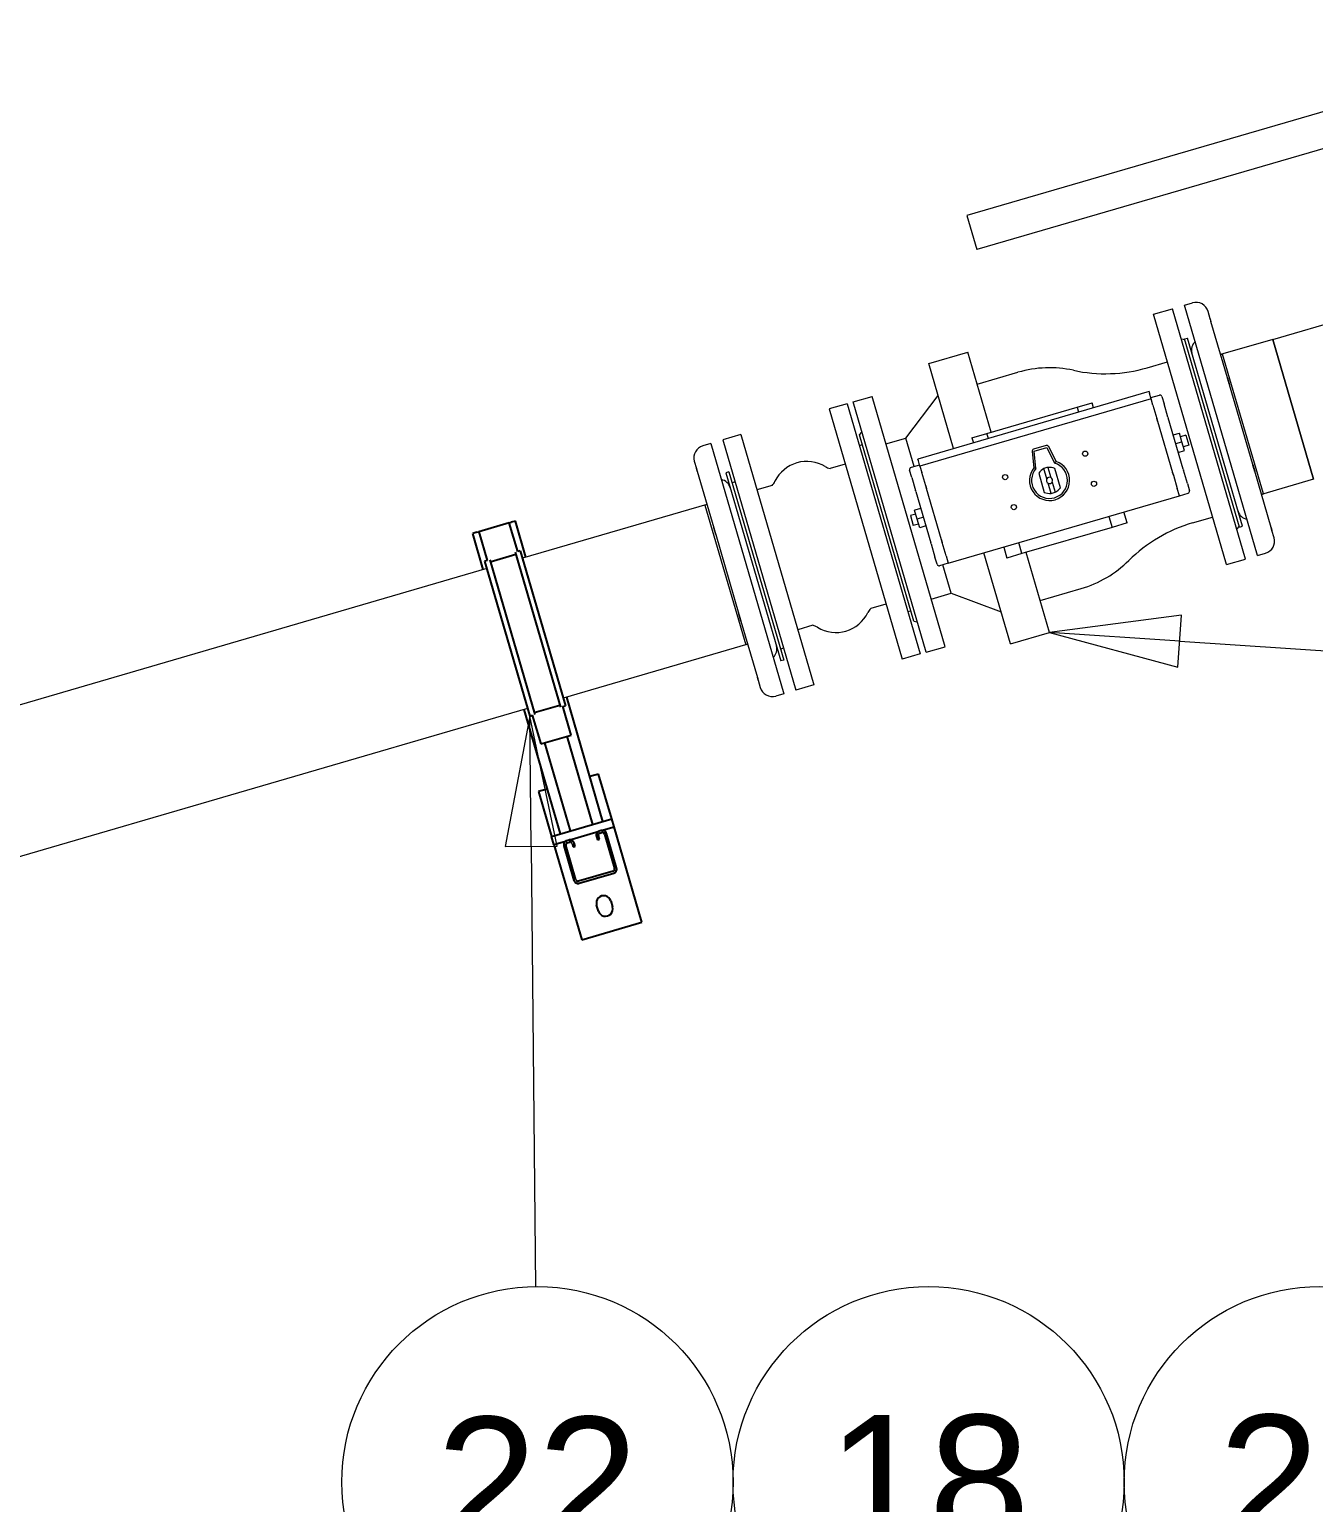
# Model space of a CAD drawing. Header units: millimetres. Extents: x 0 to 157650, y 0 to 89100.
# Drawn here: x 140791 to 144484, y 60431 to 64668 of the extents above; entities that cross this region are included whole.
import ezdxf

# ---------------------------------------------------------------- set-up
doc = ezdxf.new("R2010")
doc.units = ezdxf.units.MM
doc.header["$LTSCALE"] = 150
doc.layers.add('P_Biomass (BM)', color=150, linetype='Continuous', lineweight=18, true_color=0x007fff)
doc.layers.add('Symbol', color=7, linetype='Continuous', lineweight=18)
doc.layers.add('Visible', color=7, linetype='Continuous', lineweight=25)
doc.styles.add('Note Text', font='arial.ttf')

# ---------------------------------------------------------------- blocks, each defined once
blk = doc.blocks.new('Balloon40')
at = {"layer": 'Symbol'}
for p, q in [((948.1996818632955, 417.953773131482), (947.7244189800629, 415.4489527403518)), ((948.2243945507892, 415.4538952778506), (948.1996818632955, 417.953773131482)), ((948.7243701215154, 415.4588378153493), (948.1996818632955, 417.953773131482)), ((947.7244189800629, 415.4489527403518), (948.7243701215154, 415.4588378153493)), ((948.2243945507892, 415.4538952778506), (948.3078681980332, 407.0098957266313))]:
    blk.add_line(p, q, dxfattribs=at)
at = {"layer": 'Symbol', "flags": 128}
blk.add_lwpolyline([(948.724365234375, 415.4588317871094), (948.1996917724609, 417.9537582397461), (947.7244567871094, 415.4489517211914), (948.724365234375, 415.4588317871094)], dxfattribs=at)
at = {"layer": 'Symbol'}
for centre in [(948.3449070065893, 403.2631362024904), (955.8449070065893, 403.2631362024904), (963.3449070065893, 403.2631362024904)]:
    blk.add_circle(centre, 3.75, dxfattribs=at)
blk.add_solid([(948.724365234375, 415.4588317871094), (948.1996917724609, 417.9537582397461), (947.7244567871094, 415.4489517211914), (948.724365234375, 415.4588317871094)], dxfattribs=at)
at = {"layer": 'Symbol', "char_height": 2.5, "attachment_point": 5, "style": 'Note Text'}
for s, insert in [('22', (948.3449070065893, 403.2631362024904)), ('18', (955.8449070065893, 403.2840965669812)), ('20', (963.3449070065893, 403.2840965669812))]:
    blk.add_mtext(s, dxfattribs=dict(at, insert=insert))
blk = doc.blocks.new('Balloon54')
at = {"layer": 'Symbol'}
for p, q in [((960.6923979293513, 419.8887969785613), (958.1647496171745, 419.5556393432743)), ((960.6261009958326, 418.8909970403944), (960.6923979293513, 419.8887969785613)), ((960.6592494625919, 419.3898970094779), (958.1647496171745, 419.5556393432743)), ((958.1647496171745, 419.5556393432743), (960.6261009958326, 418.8909970403944)), ((960.6592494625919, 419.3898970094779), (1001.848970635575, 416.6531237327922))]:
    blk.add_line(p, q, dxfattribs=at)
at = {"layer": 'Symbol', "flags": 128}
blk.add_lwpolyline([(960.6923675537109, 419.888801574707), (958.1647491455078, 419.5556259155273), (960.6260681152344, 418.8909912109375), (960.6923675537109, 419.888801574707)], dxfattribs=at)
at = {"layer": 'Symbol'}
blk.add_solid([(960.6923675537109, 419.888801574707), (958.1647491455078, 419.5556259155273), (960.6260681152344, 418.8909912109375), (960.6923675537109, 419.888801574707)], dxfattribs=at)

msp = doc.modelspace()

# ---------------------------------------------------------------- linework, layer by layer
at = {"layer": 'P_Biomass (BM)'}
for p, q in [((145321.830939062, 64667.90127878325), (143486.6443333882, 64132.65826193754)), ((145350.3899682127, 64569.98099562414), (143515.2033625389, 64034.73797877844)), ((143486.6443333882, 64132.65826193758), (143515.2033625389, 64034.73797877844)), ((144366.3667999263, 63776.26753971982), (145080.6088653223, 63984.58045823104)), ((144023.4015168956, 63848.5829401223), (144078.1216751316, 63864.54239758886)), ((144288.114536534, 63144.54031553627), (144078.1216751316, 63864.54239758882)), ((144112.6817750705, 63874.62205493458), (144135.7218416962, 63881.34182649946)), ((144322.674636473, 63154.61997288209), (144112.6817750705, 63874.62205493456)), ((144186.4513714529, 63835.9813938506), (144180.361598982, 63856.86138390825)), ((144233.394378298, 63128.58085806967), (144023.4015168956, 63848.58294012222)), ((144186.4513714529, 63835.9813938506), (144188.814891568, 63827.87759740489)), ((144236.1215037498, 63665.67751575328), (144188.814891568, 63827.87759740487)), ((144113.6407863757, 63774.90204542292), (144103.5458881703, 63777.37045183678)), ((144112.8008149299, 63777.7820537522), (144121.4408399145, 63780.30196808901)), ((144270.7154467045, 63236.34048804872), (144112.8008149299, 63777.78205375224)), ((144279.3554716891, 63238.86040238555), (144121.4408399145, 63780.30196808908)), ((144366.3667979138, 63776.26754661041), (144216.6063648501, 63732.58903143756)), ((144366.3667979137, 63776.26754661043), (144483.7108088707, 63373.93038316102)), ((144483.7108108779, 63373.93037626879), (144366.3667999262, 63776.26753971977)), ((143377.2001130053, 63706.98934701121), (143489.5204378054, 63739.74823338998)), ((143556.7181534541, 63509.34756713323), (143489.5204378054, 63739.74823338998)), ((144216.6063668593, 63732.58902454867), (144222.3663835159, 63734.26896743994)), ((144339.7103944675, 63331.9318039889), (144222.3663835159, 63734.26896743987)), ((143448.597685882, 63462.18863911332), (143377.2001130052, 63706.98934701119)), ((144005.6999939979, 63694.98311562009), (144063.3001605622, 63711.7825445323)), ((143516.399524065, 63647.58796688734), (143633.7598634395, 63681.81680329592)), ((144236.1215037498, 63665.6775157533), (144241.8275460667, 63646.1132204671)), ((144308.7291986044, 63416.72766517646), (144241.8275460667, 63646.11322046712)), ((143159.3990184326, 63596.59150643928), (143214.1191766686, 63612.55096390584)), ((143424.112038071, 62892.54888185328), (143214.1191766685, 63612.55096390583)), ((143311.6179868992, 63492.54999722807), (143404.0791992647, 63614.82908050846)), ((144010.6313111321, 63626.10906672406), (143345.9253889812, 63432.24365707729)), ((144016.5230580419, 63605.9080464908), (143351.8171358911, 63412.04263684404)), ((144010.631311132, 63626.10906672408), (144012.1648373528, 63620.85106859758)), ((144016.5230580419, 63605.9080464908), (144012.1648373528, 63620.8510685976)), ((144015.6711398057, 63608.8290167548), (144040.4392114283, 63616.05277118707)), ((144021.9112033289, 63587.43372408221), (144016.5230580419, 63605.90804649078)), ((144021.9112033289, 63587.43372408221), (144016.5230580419, 63605.90804649079)), ((144047.8791709759, 63611.97269742185), (144053.9329639462, 63591.21607020218)), ((143142.1189684633, 63591.5516777656), (143090.2788185555, 63576.43219174464)), ((143090.2788185556, 63576.43219174464), (143300.2716799581, 62856.43010969213)), ((143142.1189684634, 63591.55167776563), (143352.1118298659, 62871.54959571312)), ((143369.391879835, 62876.58942438669), (143159.3990184325, 63596.59150643923)), ((143544.4781180591, 63505.77768848931), (143803.678867598, 63581.3751185942)), ((143803.6788675981, 63581.37511859422), (143846.8789925214, 63593.97469027843)), ((143803.678867598, 63581.3751185942), (143807.8787248261, 63566.97507695312)), ((143851.0788497494, 63579.57464863735), (143846.8789925213, 63593.97469027842)), ((144021.9112033289, 63587.43372408219), (144033.0270626804, 63549.32080051244)), ((144021.9112033289, 63587.43372408219), (144033.0270626804, 63549.32080051244)), ((144065.0488232977, 63553.10314663246), (144053.9329639463, 63591.21607020221)), ((144033.0270626803, 63549.32080051248), (144035.2675711878, 63541.63877370722)), ((144035.2675711878, 63541.63877370722), (144033.0270626803, 63549.32080051248)), ((144035.2675711878, 63541.63877370722), (144078.3919100935, 63393.77844363781)), ((144035.2675711878, 63541.63877370722), (144078.3919100935, 63393.77844363781)), ((144065.0488232976, 63553.10314663244), (144065.7956594668, 63550.54247103069)), ((144108.9199983724, 63402.68214096127), (144065.7956594668, 63550.54247103069)), ((142750.4378358144, 63477.31556120461), (142727.3977691887, 63470.59578963974)), ((142750.4378358144, 63477.31556120461), (142960.4306972169, 62757.31347915217)), ((142836.838085673, 63502.51470453095), (142784.9979357652, 63487.39521850999)), ((142784.9979357653, 63487.39521850997), (142994.9907971678, 62767.39313645746)), ((142836.8380856731, 63502.51470453096), (143046.8309470756, 62782.51262247845)), ((143186.0377941635, 63473.1112423176), (143177.3977691789, 63470.59132798079)), ((143177.6380797075, 63501.91132559977), (143184.8232314714, 63509.41956068725)), ((143333.8727685908, 62966.22977655258), (143177.6380797074, 63501.91132559967)), ((143254.017820335, 63475.75056831585), (143311.6179868992, 63492.54999722807)), ((143335.557173099, 63410.46975987413), (143311.6179868992, 63492.54999722804)), ((143501.2779931363, 63493.17811680525), (143544.4781180592, 63505.77768848936)), ((143501.2779931363, 63493.17811680525), (143505.4778503643, 63478.77807516424)), ((143548.6779752872, 63491.37764684821), (143544.4781180591, 63505.77768848929)), ((144080.0500773429, 63501.66837845142), (144097.9061289777, 63506.87620141417)), ((144087.3578289197, 63476.61230599599), (144105.2138805545, 63481.82012895874)), ((144105.2138805545, 63481.82012895872), (144097.9061289777, 63506.87620141415)), ((144116.278067466, 63500.6720192616), (144101.0140233265, 63496.22017059986)), ((144112.5216321313, 63456.76405650331), (144105.2138805545, 63481.82012895874)), ((144124.6777819221, 63471.87193597942), (144109.4137377826, 63467.42008731767)), ((144116.278067466, 63500.67201926153), (144124.6777819221, 63471.87193597944)), ((143347.4589152019, 63426.98565895083), (143345.9253889812, 63432.24365707733)), ((143674.2496702056, 63454.10566788651), (143679.2980831101, 63406.7473909829)), ((143714.9795195397, 63471.13067363788), (143678.5359241803, 63460.50168372233)), ((143680.2158670716, 63454.74166706586), (143716.6594624309, 63465.3706569814)), ((143685.5336365018, 63404.85660378844), (143680.2158670716, 63454.74166706587)), ((143716.6594624309, 63465.37065698141), (143738.9928384858, 63420.44829591368)), ((143743.2342679963, 63425.39475707542), (143722.0321257535, 63468.04170337228)), ((144094.6655804965, 63451.5562335406), (144112.5216321314, 63456.76405650335)), ((142702.9173265975, 63425.95603235389), (142709.0070990736, 63405.07604227847)), ((142711.3706191896, 63396.9722458297), (142709.0070990736, 63405.07604227847)), ((142711.3706191896, 63396.9722458297), (142758.6772313787, 63234.77216415295)), ((142802.3970255942, 63395.59504599919), (142793.7570006095, 63393.07513166239)), ((142793.7570006095, 63393.07513166241), (142951.6716323842, 62851.63356595889)), ((142802.3970255942, 63395.59504599924), (142960.3116573688, 62854.15348029572)), ((143136.6032417755, 63417.59973931974), (143093.2027481154, 63404.94172890894)), ((143328.1708652373, 63379.54326590851), (143322.117072267, 63400.29989312818)), ((143350.9652176549, 63414.96360710808), (143326.1971460323, 63407.73985267581)), ((143351.817135891, 63412.04263684402), (143347.4589152019, 63426.98565895082)), ((143351.817135891, 63412.04263684404), (143357.2052811781, 63393.56831443547)), ((143351.8171358911, 63412.04263684401), (143357.2052811781, 63393.56831443547)), ((143368.3211405296, 63355.45539086574), (143357.2052811781, 63393.56831443544)), ((143368.3211405296, 63355.45539086574), (143357.2052811781, 63393.56831443544)), ((143693.3690506563, 63391.71770897978), (143709.5043752227, 63336.39455558871)), ((143716.8385296572, 63375.53585535556), (143708.3523865897, 63404.63227623564)), ((143719.8724199026, 63407.99216201805), (143728.3585629701, 63378.89574113799)), ((143755.584508474, 63349.83409871846), (143739.4491839076, 63405.15725210952)), ((144078.3919100934, 63393.77844363781), (144080.6324186008, 63386.09641683254)), ((144080.6324186008, 63386.09641683254), (144078.3919100934, 63393.77844363781)), ((144108.9199983724, 63402.68214096127), (144109.6668345415, 63400.12146535952)), ((144120.782693893, 63362.00854178972), (144109.6668345415, 63400.12146535947)), ((144308.7291986044, 63416.72766517648), (144314.4352409213, 63397.16336989026)), ((144361.7418531035, 63234.96328823728), (144314.4352409214, 63397.16336989023)), ((142820.2767364809, 63366.43486872518), (142811.6367114962, 63363.91495438837)), ((142926.5630025441, 63356.34026251057), (142883.1625088939, 63343.68225210267)), ((143328.1708652374, 63379.54326590851), (143339.2867245888, 63341.43034233875)), ((143370.5616490369, 63347.77336406048), (143368.3211405295, 63355.45539086574)), ((143368.3211405295, 63355.45539086574), (143370.5616490369, 63347.77336406048)), ((143413.6859879425, 63199.91303399105), (143370.5616490369, 63347.77336406046)), ((143413.6859879425, 63199.91303399105), (143370.5616490369, 63347.77336406046)), ((143729.0811392278, 63333.55964568018), (143720.5949961603, 63362.65606656025)), ((143732.1150294731, 63366.0159523427), (143740.6011725406, 63336.91953146263)), ((144080.6324186008, 63386.09641683252), (144091.7482779523, 63347.98349326283)), ((144080.6324186008, 63386.09641683252), (144091.7482779523, 63347.98349326283)), ((144097.9883414755, 63326.58820059022), (144091.7482779522, 63347.98349326281)), ((144097.9883414755, 63326.58820059022), (144091.7482779522, 63347.98349326281)), ((144120.782693893, 63362.00854178978), (144126.8364868633, 63341.2519145701)), ((144483.7108088707, 63373.93038316104), (144333.9503758017, 63330.2518679866)), ((143340.0335607579, 63338.86966673701), (143339.2867245887, 63341.43034233877)), ((143340.0335607579, 63338.86966673701), (143383.1578996635, 63191.0093366676)), ((143433.2824193247, 63132.7227909435), (144097.9883414755, 63326.58820059027)), ((144097.9883414755, 63326.58820059018), (144122.7564130982, 63333.81195502245)), ((144333.9503778111, 63330.25186109767), (144339.7103944675, 63331.93180398893)), ((142739.1620924839, 63301.68367982023), (142208.5205580105, 63146.91894095889)), ((142739.1620944876, 63301.68367295032), (142733.4020778311, 63300.003730059)), ((142733.4020778311, 63300.00373005906), (142850.7460887828, 62897.66656660809)), ((143339.5398213477, 63274.13172038057), (143324.2757772082, 63269.67987171884)), ((143324.2757772082, 63269.67987171884), (143332.6754916643, 63240.87978843675)), ((143354.2879786339, 63289.99557415772), (143336.431926999, 63284.78775119497)), ((143343.7396785759, 63259.73167873952), (143336.4319269991, 63284.78775119495)), ((143361.5957302107, 63264.93950170229), (143343.7396785758, 63259.73167873955)), ((143351.0474301527, 63234.67560628412), (143343.7396785759, 63259.73167873955)), ((143895.2357551695, 63267.45421081932), (143904.4754410712, 63235.77411920898)), ((143947.6755659946, 63248.37369089315), (143938.4358800928, 63280.05378250355)), ((144135.8955680674, 63248.58182474751), (144193.4957346316, 63265.38125365973)), ((142764.383273696, 63215.20786886555), (142758.6772313787, 63234.77216415293)), ((143347.9395358038, 63245.33163709839), (143332.6754916643, 63240.87978843665)), ((143368.9034817874, 63239.88342924682), (143351.0474301526, 63234.67560628406)), ((143904.4754410712, 63235.77411920895), (143645.2746915323, 63160.17668910405)), ((143947.6755659946, 63248.37369089315), (143904.4754410713, 63235.77411920895)), ((144269.8754752591, 63239.22049637585), (144262.6903234952, 63231.71226128837)), ((144270.7154467045, 63236.34048804879), (144279.3554716891, 63238.86040238559)), ((144361.7418531036, 63234.96328823723), (144364.1053732187, 63226.8594917914)), ((144370.1951456899, 63205.97950173281), (144364.1053732187, 63226.85949179139)), ((142764.383273696, 63215.20786886554), (142831.2849262337, 62985.82231357488)), ((143383.9047358326, 63188.44866106584), (143383.1578996635, 63191.0093366676)), ((143383.9047358327, 63188.44866106586), (143395.0205951841, 63150.33573749611)), ((143415.92649645, 63192.23100718581), (143413.6859879425, 63199.91303399107)), ((143413.6859879425, 63199.91303399107), (143415.92649645, 63192.23100718581)), ((143427.0423558014, 63154.11808361601), (143415.9264964499, 63192.23100718576)), ((143427.0423558014, 63154.11808361601), (143415.9264964499, 63192.23100718576)), ((143592.8348807076, 63179.25720903031), (143602.0745666093, 63147.57711741996)), ((143645.2746915323, 63160.17668910407), (143636.0350056306, 63191.85678071441)), ((143401.0743881544, 63129.57911027643), (143395.0205951841, 63150.33573749611)), ((143433.2824193247, 63132.7227909435), (143408.5143477021, 63125.49903651125)), ((143427.0423558014, 63154.11808361608), (143433.2824193246, 63132.72279094348)), ((143427.0423558014, 63154.11808361608), (143433.2824193246, 63132.72279094348)), ((143612.3921177759, 62900.58701511233), (143535.9547162254, 63162.66777297952)), ((143645.2746915324, 63160.17668910408), (143602.0745666094, 63147.57711741998)), ((143724.7124425762, 62933.34590149112), (143657.5147269274, 63163.74656774794)), ((144233.3943782981, 63128.58085806973), (144288.1145365341, 63144.54031553629)), ((144322.6746364729, 63154.61997288213), (144345.7147030986, 63161.339744447)), ((142106.2802623594, 63117.0999546384), (140605.7989103834, 62679.47570263684)), ((143441.8135609687, 63046.14870635546), (143417.8743747688, 63128.2289437095)), ((143697.8333563166, 63025.5061679939), (143815.1936956912, 63059.73500440249)), ((143253.9472527273, 63015.26257586883), (143210.5467822597, 63002.60457222228)), ((143384.2133944045, 63029.34927744327), (143441.8135609688, 63046.14870635549)), ((143441.8135609687, 63046.14870635549), (143585.5130315164, 62992.74728161513)), ((142836.9909685503, 62966.25801828989), (142831.2849262337, 62985.82231357481)), ((142836.9909685503, 62966.25801828991), (142884.2975807251, 62804.05793666213)), ((143325.4730541348, 62995.02985983474), (143316.8330291501, 62992.50994549794)), ((143333.8727685909, 62966.22977655267), (143343.9676667963, 62963.7613701388)), ((143043.9069903231, 62954.00309230125), (143000.5065198457, 62941.34508865176)), ((143612.392117776, 62900.5870151124), (143724.7124425762, 62933.34590149119)), ((142856.5061034356, 62899.34651636941), (142325.8645689674, 62744.58177750952)), ((142856.5061054393, 62899.34650949932), (142850.7460887827, 62897.666566608)), ((142959.7119964521, 62888.3534862423), (142951.0719714675, 62885.83357190548)), ((143369.391879835, 62876.58942438674), (143424.1120380711, 62892.5488818533)), ((142960.3116573688, 62854.15348029578), (142951.6716323842, 62851.63356595898)), ((143352.1118298658, 62871.54959571311), (143300.271679958, 62856.43010969216)), ((142886.6611008394, 62795.95414021928), (142884.2975807252, 62804.05793666211)), ((142886.6611008394, 62795.95414021928), (142892.7508733054, 62775.07415017847)), ((142960.4306972169, 62757.31347915217), (142937.3906305913, 62750.5937075873)), ((143046.8309470755, 62782.51262247845), (142994.9907971677, 62767.39313645749)), ((142223.6242733163, 62714.76279118903), (140665.6682189321, 62260.37570263678))]:
    msp.add_line(p, q, dxfattribs=at)
for centre in [(143827.0775410094, 63447.57488659669), (143596.6768747526, 63380.3771709479), (143852.2766843777, 63361.17463675039), (143621.8760181209, 63293.9769211016)]:
    msp.add_circle(centre, 7.49999999999994, dxfattribs=at)
for centre, radius, start, end in [((144145.8014990434, 63846.78172656093), 35.99999999999621, 16.25963663753161, 106.2596366376178), ((144165.7205032096, 63746.34152906496), 32.99999999999655, 133.2953284270251, 196.2596366375334), ((143724.4767795654, 63370.77590384919), 323.9999999999995, 77.79509799918577, 106.2596366375846), ((143884.4919422711, 64110.56890754647), 432.9006147540979, 257.7950979991853, 286.2596366375902), ((144042.1191543195, 63610.29275453061), 5.999999999999955, 16.25963663745428, 106.2596366374828), ((143716.6594624309, 63465.37065698142), 5.999999999999953, 26.43449726873888, 106.2596366376782), ((142737.4774265361, 63436.03568970118), 35.99999999999636, 106.2596366376178, 196.2596366375967), ((143680.2158670716, 63454.74166706589), 5.999999999999956, 106.2596366376782, 186.0847760065481), ((143026.6097632633, 63323.28955026479), 102.1909090909132, 58.76064765183748, 153.7586256233447), ((143105.7456022585, 63453.75603839005), 50.40000000000327, 238.7606476518353, 255.5895728549562), ((143327.8770889235, 63401.9798360194), 5.999999999999952, 106.2596366374828, 196.2596366370634), ((143724.4767795652, 63370.77590384914), 57.74999999999821, 141.4730343356991, 71.04623893948465), ((143724.4767795652, 63370.77590384914), 51.74999999999802, 138.8095339510793, 73.70973932410553), ((143724.4767795652, 63370.77590384914), 37.49999999999972, 115.4665328589501, 146.0514561371527), ((143724.4767795652, 63370.77590384914), 37.49999999999972, 97.05274041622785, 115.4665328589501), ((143724.4767795652, 63370.77590384914), 37.49999999999817, 66.46781713804066, 97.05274041626016), ((142774.6764806714, 63340.63532087894), 32.99999999999695, 16.25963663753346, 79.2239448482579), ((142889.7449776428, 63390.7581799693), 50.40000000000202, 316.9297004151642, 333.7586256232889), ((143724.4767795652, 63370.77590384914), 8.999999999999545, 148.0699515333216, 244.4493217417985), ((143724.4767795652, 63370.77590384914), 8.999999999999634, 64.44932174182779, 148.0699515333792), ((143724.4767795652, 63370.77590384914), 8.999999999999634, 244.4493217418277, 328.0699515333791), ((143724.4767795652, 63370.77590384914), 8.999999999999547, 328.0699515333216, 64.44932174179857), ((143724.4767795652, 63370.77590384914), 37.49999999999972, 295.4665328589501, 326.0514561371527), ((143724.4767795652, 63370.77590384914), 37.49999999999817, 246.4678171380406, 277.0527404162602), ((143724.4767795652, 63370.77590384914), 37.49999999999972, 277.0527404162278, 295.4665328589501), ((144121.0764702069, 63339.5719716789), 5.999999999999955, 286.2596366374828, 16.25963663735655), ((144298.4359916159, 63291.3002132078), 32.99999999999684, 196.2596366375334, 259.2239448482579), ((144257.1036197942, 62832.99603282116), 432.9006147540998, 106.2596366375956, 134.7241752759949), ((144335.6350457513, 63195.89984438554), 35.99999999999621, 286.2596366376551, 16.25963663756423), ((143724.4767795654, 63370.77590384919), 324.0000000000009, 286.2596366375846, 314.7241752760049), ((143406.8344048109, 63131.25905316768), 5.999999999999955, 196.2596366374542, 286.2596366374828), ((143110.5000023677, 63035.65526395832), 102.1909090909132, 238.7606476518375, 333.7586256233446), ((143247.3647879882, 62968.18663425383), 50.40000000000202, 136.9296684980245, 153.7586256232889), ((143031.3641633726, 62905.18877583309), 50.40000000000325, 58.76064765186241, 75.5896047721876), ((142907.391969078, 62885.5940050218), 32.99999999999669, 313.295328426789, 16.25963663753345), ((142927.310973244, 62785.15380752582), 35.99999999999636, 196.259636637613, 286.2596366376178)]:
    msp.add_arc(centre, radius, start, end, dxfattribs=at)
for points, knots in [([(144188.814891568, 63827.87759740488), (144188.8020920088, 63827.92148322675), (144188.7893079703, 63827.96522819591), (144188.1777785943, 63830.05377165525), (144187.6333358347, 63831.75445990628), (144186.8597037746, 63834.30213657405), (144186.6215460987, 63835.16961221769), (144186.4437575579, 63835.93409497976), (144186.4302454025, 63836.05382869512), (144186.4513714529, 63835.98139385061)], [-2.355385175718037, -2.355385175718037, -2.355385175718037, -2.355385175718037, -2.348881911790893, -2.348881911790893, -2.043887780416039, -2.043887780416039, -1.754333114175077, -1.754333114175077, -1.560670030748411, -1.560670030748411, -1.560670030748411, -1.560670030748411]), ([(144241.8275460667, 63646.11322046712), (144241.8105538983, 63646.17148147924), (144241.7935331748, 63646.22975671808), (144240.9580908564, 63649.08621524247), (144240.0979181619, 63651.8693595155), (144238.545496879, 63657.08715588292), (144237.8580618728, 63659.49503785027), (144236.8416096776, 63663.13506652827), (144236.4714268439, 63664.47773517692), (144236.1215037498, 63665.67751575328)], [-2.355385897472318, -2.355385897472318, -2.355385897472318, -2.355385897472318, -2.349031193155485, -2.349031193155485, -2.043971453062071, -2.043971453062071, -1.754359642054357, -1.754359642054357, -1.560670043042865, -1.560670043042865, -1.560670043042865, -1.560670043042865]), ([(142709.0070990736, 63405.07604227847), (142708.9949302497, 63405.1177654992), (142709.0075593591, 63405.09969006489), (142709.1460868561, 63404.76173749668), (142709.4448277804, 63403.86420968384), (142710.2513095153, 63400.99529753182), (142710.7318051987, 63399.16254601622), (142711.3706191896, 63396.9722458297)], [-3.619699053525464, -3.619699053525464, -3.619699053525464, -3.619699053525464, -3.482591370891761, -3.482591370891761, -3.041740282406015, -3.041740282406015, -2.642668538741958, -2.642668538741958, -2.642668538741958, -2.642668538741958]), ([(144314.4352409213, 63397.16336989023), (144314.4234483587, 63397.2038030249), (144314.4115841886, 63397.24439404334), (144313.8399354971, 63399.19619868351), (144313.1420698764, 63401.42292757587), (144311.7042833437, 63406.24778928638), (144310.9785153778, 63408.78713330514), (144309.7434953065, 63413.17654359154), (144309.2451232801, 63414.95871532641), (144308.7291986044, 63416.72766517646)], [-2.355385175719605, -2.355385175719605, -2.355385175719605, -2.355385175719605, -2.348881911792458, -2.348881911792458, -2.043887780417346, -2.043887780417346, -1.754333114176159, -1.754333114176159, -1.560670030749367, -1.560670030749367, -1.560670030749367, -1.560670030749367]), ([(142758.6772313787, 63234.77216415295), (142758.6890239413, 63234.73173101827), (142758.7008881115, 63234.69113999982), (142759.2725368031, 63232.73933535937), (142759.9704024239, 63230.51260646673), (142761.4081889567, 63225.68774475585), (142762.1339569225, 63223.14840073697), (142763.3689769939, 63218.75899045046), (142763.8673490203, 63216.97681871558), (142764.383273696, 63215.20786886554)], [-2.355385175718739, -2.355385175718739, -2.355385175718739, -2.355385175718739, -2.348881911791591, -2.348881911791591, -2.043887780416591, -2.043887780416591, -1.754333114175544, -1.754333114175544, -1.56067003074882, -1.56067003074882, -1.56067003074882, -1.56067003074882]), ([(144364.1053732187, 63226.8594917914), (144364.1060690129, 63226.85710612323), (144364.1066834873, 63226.85491559593), (144364.1328551586, 63226.7571600469), (144363.9797949581, 63227.11582919984), (144363.4819888748, 63228.71766865109), (144363.1508441569, 63229.90393885649), (144362.4448106987, 63232.4796354639), (144362.1216570119, 63233.66105537584), (144361.7418531035, 63234.96328823729)], [-2.355385897473158, -2.355385897473158, -2.355385897473158, -2.355385897473158, -2.349031193156322, -2.349031193156322, -2.043971453062818, -2.043971453062818, -1.75435964205497, -1.75435964205497, -1.560670043043428, -1.560670043043428, -1.560670043043428, -1.560670043043428]), ([(142831.2849262337, 62985.82231357488), (142831.3019184021, 62985.76405256276), (142831.3189391257, 62985.70577732391), (142832.154381444, 62982.84931879951), (142833.0145541385, 62980.06617452652), (142834.5669754213, 62974.84837815935), (142835.2544104275, 62972.44049619218), (142836.2708626227, 62968.80046751455), (142836.6410454563, 62967.45779886608), (142836.9909685503, 62966.25801828991)], [-2.355385897473173, -2.355385897473173, -2.355385897473173, -2.355385897473173, -2.349031193156337, -2.349031193156337, -2.043971453062784, -2.043971453062784, -1.754359642054924, -1.754359642054924, -1.560670043043396, -1.560670043043396, -1.560670043043396, -1.560670043043396]), ([(142884.2975807251, 62804.05793666213), (142884.3103802844, 62804.01405084028), (142884.3231643229, 62803.97030587111), (142884.9346936988, 62801.88176241206), (142885.4791364583, 62800.18107416134), (142886.2527685182, 62797.63339749429), (142886.490926194, 62796.76592185102), (142886.6687147346, 62796.00143908961), (142886.6822268899, 62795.8817053745), (142886.6611008394, 62795.95414021928)], [-2.35538517571905, -2.35538517571905, -2.35538517571905, -2.35538517571905, -2.348881911791905, -2.348881911791905, -2.043887780416902, -2.043887780416902, -1.75433311417578, -1.75433311417578, -1.56067003074902, -1.56067003074902, -1.56067003074902, -1.56067003074902])]:
    msp.add_open_spline(points, degree=3, knots=knots, dxfattribs=at)
for points in [[(143685.5336365018, 63404.85660378842), (143683.4601052579, 63405.51248887296), (143681.3768405463, 63406.14262608572), (143679.29808311, 63406.7473909829)], [(143738.9928384858, 63420.44829591367), (143740.3886692799, 63422.11604093554), (143741.8065490631, 63423.76730762689), (143743.2342679963, 63425.39475707544)]]:
    msp.add_open_spline(points, degree=3, dxfattribs=at)
at = {"layer": 'Visible'}
for p, q in [((142077.355298774, 63221.63224138913), (142065.8352654612, 63218.27235560655)), ((142096.2002332107, 63114.1600545787), (142065.8352654612, 63218.27235560652)), ((142077.3552987741, 63221.6322413891), (142083.1153154304, 63223.31218428037)), ((142170.9555694404, 63248.93131337269), (142083.1153154304, 63223.31218428045)), ((142083.1153154304, 63223.31218428045), (142107.2186384689, 63140.66917129717)), ((142170.9555694406, 63248.93131337262), (142176.7155860969, 63250.61125626394)), ((142195.0588924789, 63166.28830038944), (142170.9555694404, 63248.93131337267)), ((142188.2356194097, 63253.97114204655), (142176.7155860969, 63250.61125626397)), ((142218.6005871592, 63149.85884101869), (142188.2356194097, 63253.9711420465)), ((142107.1522770232, 63140.89670464627), (142099.9522562027, 63138.79677603216)), ((142099.9522562028, 63138.79677603214), (142229.9522794943, 62693.06596972231)), ((142114.4186592894, 63142.76909991133), (142244.2859596897, 62697.4933602996)), ((142116.1029616092, 63136.99413609153), (142189.5431739783, 63158.41340795549)), ((142187.8588716585, 63164.18837177534), (142317.7261720587, 62718.91263216361)), ((142202.1925518539, 63168.61576235259), (142194.9925310335, 63166.51583373846)), ((142202.1925518539, 63168.61576235263), (142332.1925751454, 62722.88495604281)), ((142317.8266991554, 62354.26985714675), (142213.5442441677, 62711.82289112928)), ((142242.6016573698, 62703.2683241194), (142316.0418697389, 62724.68759598336)), ((142349.0295159177, 62638.36954779449), (142324.9261928792, 62721.01256077777)), ((142324.9925543248, 62720.78502742869), (142332.1925751453, 62722.88495604281)), ((142440.2270531039, 62389.96864358674), (142335.9445981161, 62747.52167756926)), ((142229.9522794943, 62693.06596972233), (142237.1523003148, 62695.16589833645)), ((142237.0859388691, 62695.39343168545), (142261.1892619077, 62612.75041870221)), ((142261.1892619077, 62612.75041870224), (142349.0295159177, 62638.36954779449)), ((142411.138968989, 62381.4849319857), (142337.2214817721, 62634.92566486725)), ((142346.9147832703, 62362.75356874783), (142272.9972960533, 62616.19430162936)), ((142427.8384037827, 62526.19876642311), (142402.6383309111, 62518.84901627377)), ((142465.4271259754, 62397.31839373611), (142427.8384037827, 62526.19876642309)), ((142280.2379769627, 62483.15022983377), (142255.0379040907, 62475.80047968432)), ((142255.0379040906, 62475.80047968424), (142292.6266262834, 62346.92010699726)), ((142292.6266262837, 62346.92010699734), (142465.4271259757, 62397.31839373616)), ((142435.426791356, 62363.56869117853), (142472.1468975408, 62374.27832711062)), ((142472.1468975408, 62374.27832711061), (142465.4271259757, 62397.31839373615)), ((142552.1541777384, 62099.95753384959), (142472.1468975405, 62374.27832711057)), ((142299.3463978489, 62323.88004037174), (142292.6266262837, 62346.92010699734)), ((142299.3463978489, 62323.88004037174), (142336.0665040332, 62334.58967630372)), ((142342.1145215224, 62336.35361633961), (142336.0665040331, 62334.58967630376)), ((142337.7464469244, 62328.82965964734), (142343.7944644136, 62330.59359968319)), ((142342.1145215225, 62336.35361633957), (142429.3787738669, 62361.80475114268)), ((142359.9343406775, 62318.11343966074), (142356.9944406177, 62328.19346880939)), ((142421.2186263365, 62346.92483204736), (142424.1585263963, 62336.84480289865)), ((142424.1585263963, 62336.84480289867), (142429.9185430528, 62338.52474578999)), ((142429.9185430527, 62338.52474578998), (142426.978642993, 62348.60477493868)), ((142435.426791356, 62363.56869117857), (142429.3787738668, 62361.80475114272)), ((142431.058716758, 62356.04473448629), (142437.1067342472, 62357.80867452221)), ((142444.5466937949, 62353.72860075708), (142473.5257086698, 62254.36831343423)), ((142479.2857253262, 62256.04825632546), (142450.3067104513, 62355.40854364837)), ((142299.3463978487, 62323.8800403717), (142379.3536780465, 62049.55924711077)), ((142327.906356503, 62319.70975720839), (142356.8853713778, 62220.34946988549)), ((142362.6453880341, 62222.02941277675), (142333.6663731592, 62321.38970009961)), ((142351.2344239613, 62326.51352591813), (142354.1743240211, 62316.43349676942)), ((142354.1743240211, 62316.43349676942), (142359.9343406775, 62318.11343966074)), ((142469.4456349047, 62246.92835388655), (142370.0853475819, 62217.94933901167)), ((142371.7652904731, 62212.18932235529), (142471.125577796, 62241.1683372301)), ((142462.3947857117, 62161.27842378932), (142467.4346143856, 62143.9983738201)), ((142427.1144977909, 62132.23877358102), (142422.074669117, 62149.51882355023)), ((142379.3536780464, 62049.55924711075), (142552.1541777384, 62099.95753384959))]:
    msp.add_line(p, q, dxfattribs=at)
for centre, radius, start, end in [((142339.4263898158, 62323.06964299098), 11.99999999999984, 106.2596366383214, 196.2596366383214), ((142339.4263898158, 62323.06964299098), 5.999999999999988, 106.2596366383214, 196.2596366383499), ((142345.474407305, 62324.83358302683), 11.99999999999984, 16.25963663832139, 106.2596366383214), ((142345.474407305, 62324.83358302683), 5.999999999999988, 16.25963663834991, 106.2596366383214), ((142432.7386596494, 62350.28471782996), 11.99999999999984, 106.2596366383214, 196.2596366383214), ((142432.7386596494, 62350.28471782996), 5.999999999999988, 106.2596366383214, 196.2596366383499), ((142438.7866771386, 62352.04865786582), 11.99999999999984, 16.25963663832139, 106.2596366383214), ((142438.7866771386, 62352.04865786582), 5.999999999999985, 16.25963663834991, 106.2596366383214), ((142467.7656920135, 62252.68837054294), 5.999999999999972, 286.2596366383214, 16.25963663834992), ((142467.7656920135, 62252.68837054294), 11.99999999999987, 286.2596366383214, 16.25963663832138), ((142368.4054046906, 62223.7093556681), 11.99999999999987, 196.2596366383214, 286.2596366383214), ((142368.4054046906, 62223.7093556681), 5.999999999999972, 196.2596366383499, 286.2596366383214), ((142442.2347274144, 62155.3986236698), 20.99999999999995, 16.25963663832549, 196.2596366383255), ((142447.2745560883, 62138.1185737006), 20.99999999999995, 196.2596366383255, 16.25963663832554)]:
    msp.add_arc(centre, radius, start, end, dxfattribs=at)

# ---------------------------------------------------------------- block references
at = {"layer": 'Symbol', "xscale": 150, "yscale": 150, "zscale": 150}
for name in ['Balloon54', 'Balloon40']:
    msp.add_blockref(name, (0, 0), dxfattribs=at)

doc.saveas('drawing.dxf')
